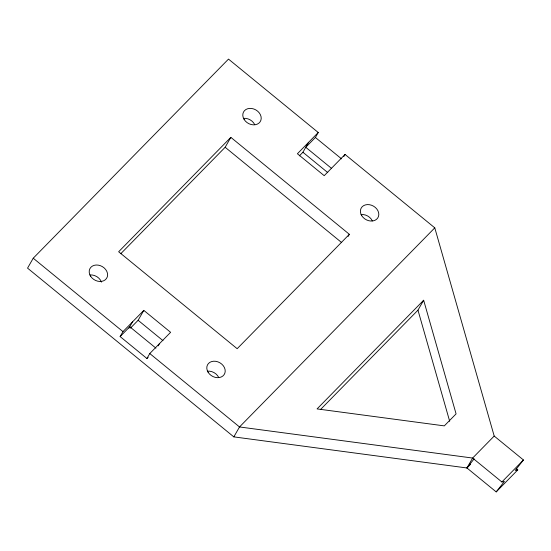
<?xml version="1.0" encoding="UTF-8"?>
<svg xmlns="http://www.w3.org/2000/svg" width="551" height="551" viewBox="0 0 551 551"><rect width="100%" height="100%" fill="white"/><g stroke="black" fill="none" stroke-linecap="round" stroke-linejoin="round"><path stroke-width="0.83" d="M331.254 168.151L305.757 147.296L315.392 137.468L318.237 132.502L228.5 59.102L33.232 258.212L27.55 268.137L233.831 436.881L466.945 467.971L496.196 491.898L517.768 469.907L516.439 468.818M120.765 253.722L225.159 147.269L230.841 137.351L349.362 234.306L348.142 236.427M120.125 336.578L122.969 331.619L143.804 310.378L170.61 332.308L149.776 353.549L146.938 358.508L120.125 336.578L129.761 326.757L155.919 348.149M128.955 328.169L132.605 321.791M130.456 328.107L138.122 320.296L143.804 310.378M158.199 345.849L159.411 343.721M299.379 155.857L302.912 152.255L308.594 142.33M343.824 156.56L345.043 154.438L434.78 227.845L494.199 436.055L523.45 459.982L515.213 470.444L517.768 469.907M233.831 436.881L239.513 426.956L434.78 227.845M320.42 409.62L417.968 310.158L423.65 300.233L456.083 413.877L444.306 425.882L317.073 408.911L423.65 300.233M470.54 464.307L466.945 467.971L472.627 458.053L494.199 436.055M466.945 467.971L474.149 458.818M496.196 491.898L504.427 481.443L501.878 481.98L472.627 458.053L239.513 426.956L149.776 353.549M230.841 137.351L118.651 251.752L237.171 348.707L349.362 234.306M318.237 132.502L297.402 153.75L324.208 175.679L345.043 154.438M146.938 358.508L148.136 357.282M501.878 481.98L523.45 459.982M315.392 137.468L341.544 158.86M302.912 152.255L327.762 172.58M225.159 147.269L341.682 242.592M138.122 320.296L162.965 340.621M33.232 258.212L122.969 331.619M417.968 310.158L449.692 421.322M89.834 274.99A9.649 7.714 29.8 0 1 101.467 282.119M243.432 118.369A9.649 7.714 29.8 0 1 254.741 124.698M207.431 371.195A9.649 7.714 29.8 0 1 218.74 377.525M361.029 214.566A9.649 7.714 29.8 0 1 372.338 220.896M90.55 276.127A9.649 7.714 29.8 0 0 106.501 278.482A9.649 7.714 29.8 0 0 98.168 265.121A9.649 7.714 29.8 0 0 90.55 276.127M244.148 119.498A9.649 7.714 29.8 0 0 260.1 121.854A9.649 7.714 29.8 0 0 251.766 108.492A9.649 7.714 29.8 0 0 244.148 119.498M208.147 372.324A9.649 7.714 29.8 0 0 224.099 374.68A9.649 7.714 29.8 0 0 215.765 361.318A9.649 7.714 29.8 0 0 208.147 372.324M361.752 215.696A9.649 7.714 29.8 0 0 377.697 218.058A9.649 7.714 29.8 0 0 369.363 204.69A9.649 7.714 29.8 0 0 361.752 215.696"/></g></svg>
